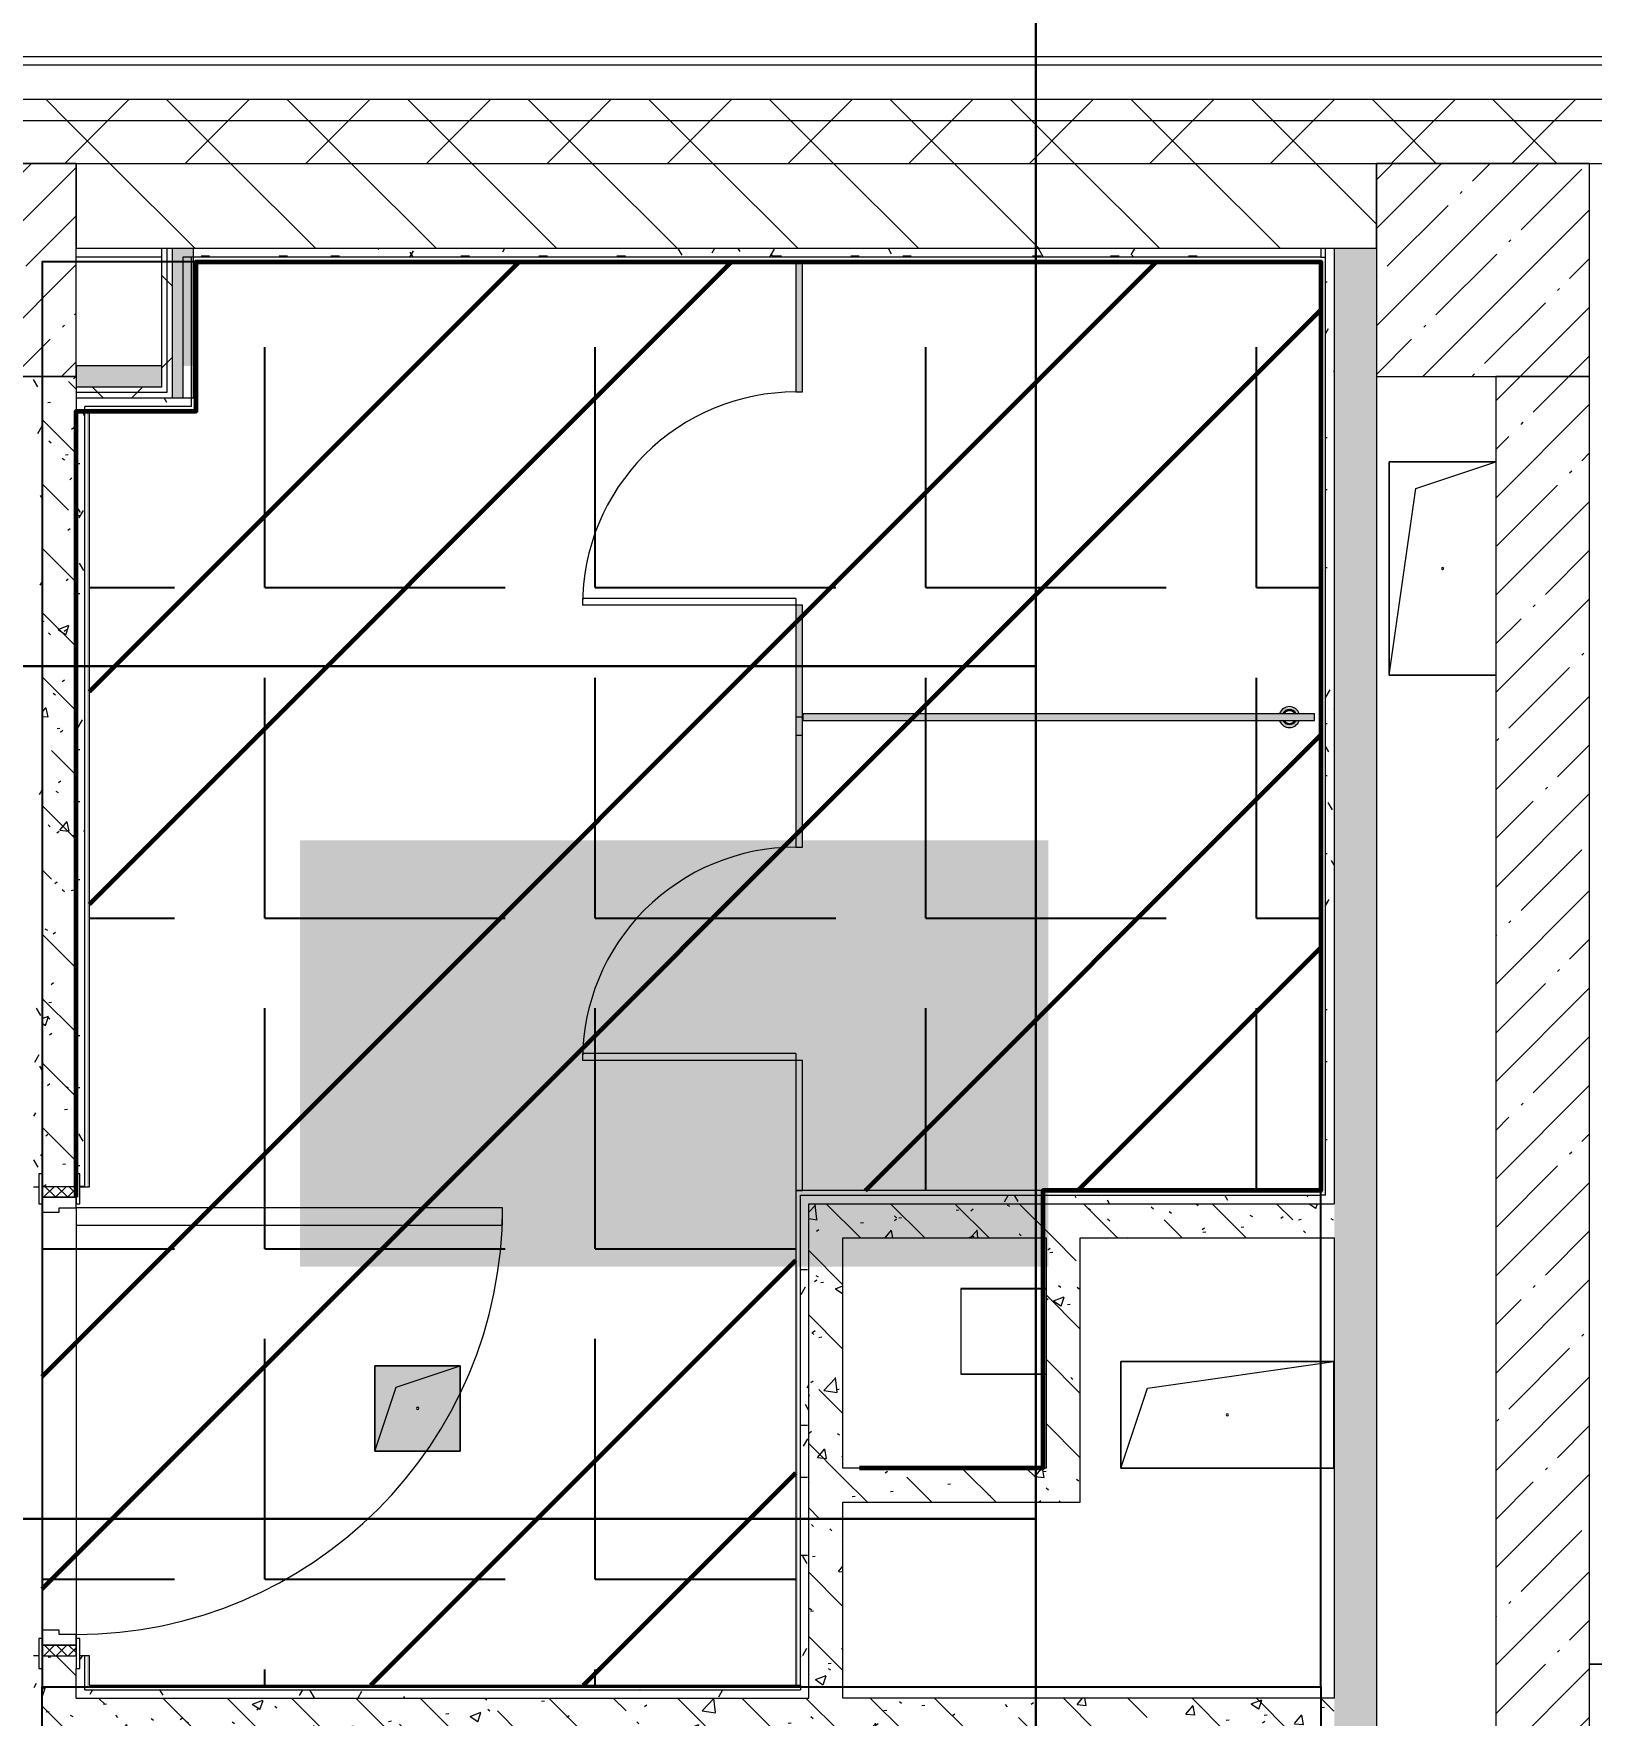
# Model space of a CAD drawing. Header units: millimetres. Extents: x -164500 to 426394, y -51911 to 102118.
# Drawn here: x 229822 to 233476, y 23459 to 27403 of the extents above; entities that cross this region are included whole.
import ezdxf
from ezdxf import colors
from ezdxf.entities.mleader import LeaderData, LeaderLine
from ezdxf.math import Vec2, Vec3

# ---------------------------------------------------------------- set-up
doc = ezdxf.new("R2010")
doc.units = ezdxf.units.MM
doc.layers.add('1.2.1) плитка КР3', color=140, linetype='Continuous')
for name, color, linetype, lineweight in [('196 1-3 этаж гидро изол', 6, 'Continuous', 60), ('5.3) Линолем обрезка', 100, 'Continuous', 30), ('9.1) Рулон', 30, 'Continuous', 30), ('A-DOOR-2', 7, 'Continuous', 5), ('A-DOOR-FRAM-2', 7, 'Continuous', 5), ('A-FLOR', 7, 'Continuous', 9), ('A-GENM', 7, 'Continuous', 9), ('A-GENM-1', 7, 'Continuous', 20), ('A-WALL', 7, 'Continuous', 5), ('I-WALL', 7, 'Continuous', 5), ('S-COLS', 7, 'Continuous', 9), ('S-COLS-1', 7, 'Continuous', 5)]:
    doc.layers.add(name, color=color, linetype=linetype, lineweight=lineweight)
doc.layers.add('A-AREA-PATT-2', color=7, linetype='Continuous', lineweight=5, true_color=0xcde0ef, transparency=1)
for name, color, linetype, lineweight, true_color in [('A-DOOR-1', 7, 'Continuous', 5, 0xc0c0c0), ('A-DOOR-FRAM-1', 7, 'Continuous', 5, 0xc0c0c0), ('A-WALL-1', 9, 'Continuous', 5, 0x808080), ('A-WALL-FNSH-1', 9, 'Continuous', 5, 0x808080)]:
    doc.layers.add(name, color=color, linetype=linetype, lineweight=lineweight, true_color=true_color)
doc.styles.add('СПДС', font='ГОСТ тип А.ttf', dxfattribs={"width": 0.9})
pattern_1 = [(45, (148772.12, -0.94), (-114.04925, 114.04925), []), (45, (148886.17, -0.94), (-114.04925, 114.04925), [201.612, -40.322, 6.706, -33.617])]
pattern_2 = [(135, (148772.12, -0.94), (-150.8683, -150.8683), [213.36, -35.56, 7.112, -35.56]), (135, (148772.12, 149.83), (-150.8683, -150.8683), []), (50, (148772.12, -0.94), (255.05767, -22.3145), [26.67, -293.37]), (355, (148772.12, -0.94), (-49.3404, 267.47914), [21.336, -234.696]), (100.451, (148793.38, -2.8), (205.7195, 245.16356), [22.666, -249.326]), (46.184, (148772.12, 70.18), (379.511, -58.86), [40.005, -440.055]), (96.636, (148803.75, 65.27), (332.3634, 346.3991), [33.999, -373.989]), (351.184, (148772.12, 70.18), (332.3669, 346.3953), [32.004, -352.044]), (21, (148807.68, 52.4), (212.26017, -143.1711), [26.67, -293.37]), (326, (148807.68, 52.4), (86.5224, 257.8632), [21.336, -234.696]), (71.451, (148825.37, 40.47), (298.78395, 114.6901), [22.666, -249.326]), (37.5, (148772.12, -0.94), (4.32385, 118.37751), [6.706, -225.146, 6.706, -231.546, -235.585]), (37.5, (148772.12, -0.94), (4.32385, 118.37751), [-470.103, 6.706, -228.879]), (7.5, (148772.12, -0.94), (93.54758, 140.2533), [6.706, -129.134, 6.706, -219.812, -89.789]), (7.5, (148772.12, -0.94), (93.54758, 140.2533), [-362.356, 6.706, -83.083]), (327.5, (148692.82, -0.94), (189.82734, -8.02019), [6.706, -82.194, 6.706, -270.662, -368.046]), (327.5, (148692.82, -0.94), (189.82734, -8.02019), [-366.268, 6.706, -361.34]), (317.5, (148657.26, -0.94), (207.38114, 35.59764), [6.706, -108.864, 6.706, -177.495, -261.366]), (317.5, (148657.26, -0.94), (207.38114, 35.59764), [-299.771, 6.706, -254.66])]
pattern_3 = [(45, (148772.12, -0.94), (-141.42136, 141.42136), []), (135, (148772.12, -0.94), (-141.42136, -141.42136), [])]
pattern_4 = [(0, (148772.123, -0.94), (243.84, 60.96), [20.117, -162.763, 20.117, -162.763, -975.36]), (0, (148772.123, -0.94), (243.84, 60.96), [-365.76, 20.117, -345.643, 20.117, -162.763, -426.72]), (0, (148772.123, -0.94), (243.84, 60.96), [-914.4, 20.117, -101.803, 20.117, -284.683]), (120, (148863.563, 29.54), (-174.71291, 180.691634), [20.117, -162.763, 20.117, -162.763, -975.36]), (120, (148863.563, 29.54), (-174.71291, 180.691634), [-365.76, 20.117, -345.643, 20.117, -162.763, -426.72]), (120, (148863.563, 29.54), (-174.71291, 180.691634), [-914.4, 20.117, -101.803, 20.117, -284.683]), (240, (148894.043, 151.46), (-69.12709, -241.651634), [20.117, -162.763, 20.117, -162.763, -975.36]), (240, (148894.043, 151.46), (-69.12709, -241.651634), [-365.76, 20.117, -345.643, 20.117, -162.763, -426.72]), (240, (148894.043, 151.46), (-69.12709, -241.651634), [-914.4, 20.117, -101.803, 20.117, -284.683])]
pattern_5 = [(45, (148772.12, -0.94), (-212.132, 212.132), []), (135, (148772.12, -0.94), (-212.132, -212.132), [])]

# ---------------------------------------------------------------- blocks, each defined once
blk = doc.blocks.new('GM_Отверстие прямоугольное _в плите_ - Отверстие-V379-Объем проектирования 2 этажа')
at = {"layer": 'A-GENM'}
for p, q in [((-100, -100), (-100, 100)), ((-100, 100), (100, 100)), ((100, 100), (-100, 100)), ((-100, 100), (-100, -100)), ((-50, 50), (100, 100)), ((100, 100), (100, -100)), ((100, -100), (100, 100)), ((-100, -100), (-50, 50)), ((100, -100), (-100, -100)), ((-100, -100), (100, -100))]:
    blk.add_line(p, q, dxfattribs=at)
for start, end in [(360, 180), (180, 360)]:
    blk.add_arc((0, 0), 2.5, start, end, dxfattribs=at)
blk = doc.blocks.new('GM_Отверстие прямоугольное _в плите_ - Отверстие-21613015-Объем проектирования 2 этажа')
at = {"layer": 'A-GENM'}
for p, q in [((-125, -250), (-125, 250)), ((-125, 250), (125, 250)), ((125, 250), (-125, 250)), ((-125, 250), (-125, -250)), ((-62.5, 187.5), (125, 250)), ((-125, -250), (-62.5, 187.5)), ((125, -250), (-125, -250)), ((-125, -250), (125, -250))]:
    blk.add_line(p, q, dxfattribs=at)
for start, end in [(360, 180), (180, 360)]:
    blk.add_arc((0, 0), 2.5, start, end, dxfattribs=at)
blk = doc.blocks.new('GM_Отверстие прямоугольное _в плите_ - Отверстие-V439-Объем проектирования 2 этажа')
at = {"layer": 'A-GENM'}
for p, q in [((-250, -125), (-250, 125)), ((-250, 125), (250, 125)), ((250, 125), (-250, 125)), ((-250, 125), (-250, -125)), ((-187.5, 62.5), (250, 125)), ((250, 125), (250, -125)), ((250, -125), (250, 125)), ((-250, -125), (-187.5, 62.5)), ((250, -125), (-250, -125)), ((-250, -125), (250, -125))]:
    blk.add_line(p, q, dxfattribs=at)
for start, end in [(360, 180), (180, 360)]:
    blk.add_arc((0, 0), 2.5, start, end, dxfattribs=at)
blk = doc.blocks.new('131_Сантехническая перегородка_Дверь - СД-1-V495-Объем проектирования 2 этажа')
at = {"layer": 'A-GENM'}
for points in [[(0, -3), (0, -8), (305.2, -8), (305.2, 8), (0, 8)], [(805.2, 8), (805.2, -8), (1067.6, -8), (1067.6, 8)]]:
    blk.add_hatch(color=256, dxfattribs=at).paths.add_polyline_path(points)
at = {"layer": 'A-DOOR-1'}
for p, q in [((321.2, 508), (305.2, 508)), ((305.2, 8), (305.2, 508)), ((321.2, 8), (321.2, 508)), ((321.2, 8), (305.2, 8))]:
    blk.add_line(p, q, dxfattribs=at)
blk.add_arc((305.2, 8), 500, 360, 90, dxfattribs=at)
at = {"layer": 'A-GENM-1'}
for p, q in [((305.2, 8), (0, 8)), ((0, 8), (0, -8)), ((305.2, -8), (305.2, 8)), ((1110.4, 8), (805.2, 8)), ((805.2, 8), (805.2, -8)), ((1110.4, -8), (1110.4, 8)), ((0, -8), (305.2, -8)), ((805.2, -8), (1110.4, -8))]:
    blk.add_line(p, q, dxfattribs=at)
blk = doc.blocks.new('131_Сантехническая перегородка 8 - СП-1-30911291-Объем проектирования 2 этажа')
at = {"layer": 'A-GENM'}
blk.add_hatch(color=256, dxfattribs=at).paths.add_polyline_path([(105, 8), (0, 8), (0, -8), (1200, -8), (1200, 8), (143.4, 8)])
at = {"layer": 'A-GENM', "flags": 128}
for points in [[(71.5, 8), (71.1, 8.5), (70.8, 9), (70.4, 9.5), (70, 9.9), (69.6, 10.4), (69.2, 10.8), (68.8, 11.2), (68.3, 11.6), (67.8, 12), (67.3, 12.3), (66.8, 12.7), (66.3, 13), (65.8, 13.3), (65.3, 13.6), (64.7, 13.8), (64.2, 14), (63.6, 14.3), (63, 14.4), (62.4, 14.6), (61.9, 14.7), (61.3, 14.9), (60.7, 14.9), (60.1, 15), (59.5, 15.1), (58.9, 15.1), (58.3, 15.1), (57.7, 15), (57.1, 15), (56.5, 14.9), (55.9, 14.8), (55.3, 14.7), (54.7, 14.5), (54.1, 14.4), (53.5, 14.2), (53, 13.9), (52.4, 13.7), (51.9, 13.4), (51.4, 13.2), (50.8, 12.9), (50.3, 12.5), (49.8, 12.2), (49.3, 11.8), (48.9, 11.4), (48.4, 11), (48, 10.6), (47.6, 10.2), (47.2, 9.7), (46.8, 9.3), (46.4, 8.8), (46.1, 8.3), (45.9, 8)], [(45.9, -8), (46.3, -8.5), (46.6, -9), (47, -9.5), (47.4, -9.9), (47.8, -10.4), (48.2, -10.8), (48.6, -11.2), (49.1, -11.6), (49.6, -12), (50, -12.3), (50.5, -12.7), (51.1, -13), (51.6, -13.3), (52.1, -13.6), (52.7, -13.8), (53.2, -14), (53.8, -14.3), (54.4, -14.4), (54.9, -14.6), (55.5, -14.7), (56.1, -14.9), (56.7, -14.9), (57.3, -15), (57.9, -15.1), (58.5, -15.1), (59.1, -15.1), (59.7, -15), (60.3, -15), (60.9, -14.9), (61.5, -14.8), (62.1, -14.7), (62.7, -14.5), (63.3, -14.4), (63.8, -14.2), (64.4, -13.9), (65, -13.7), (65.5, -13.4), (66, -13.2), (66.6, -12.9), (67.1, -12.5), (67.6, -12.2), (68, -11.8), (68.5, -11.4), (69, -11), (69.4, -10.6), (69.8, -10.2), (70.2, -9.7), (70.6, -9.3), (70.9, -8.8), (71.3, -8.3), (71.5, -8)]]:
    blk.add_lwpolyline(points, dxfattribs=at)
at = {"layer": 'A-GENM'}
for radius, start, end in [(24.6, 19.9113, 160.0887), (17.6, 28.9731, 151.0269), (15.1, 33.7811, 146.2189), (24.6, 199.9113, 340.0887), (17.6, 208.9731, 331.0269), (15.1, 213.7811, 326.2189)]:
    blk.add_arc((58.7, 0), radius, start, end, dxfattribs=at)
at = {"layer": 'A-GENM-1'}
for p, q in [((1200, 8), (0, 8)), ((0, 8), (0, -8)), ((1200, -8), (1200, 8)), ((0, -8), (1200, -8))]:
    blk.add_line(p, q, dxfattribs=at)
blk = doc.blocks.new('131_Сантехническая перегородка_Дверь - СД-1-V494-Объем проектирования 2 этажа')
at = {"layer": 'A-GENM'}
for points in [[(305.2, -8), (305.2, 8), (0, 8), (0, -8)], [(1110.4, -8), (1110.4, 8), (805.2, 8), (805.2, -8), (1102.4, -8)]]:
    blk.add_hatch(color=256, dxfattribs=at).paths.add_polyline_path(points)
at = {"layer": 'A-DOOR-1'}
for p, q in [((321.2, 508), (305.2, 508)), ((305.2, 8), (305.2, 508)), ((321.2, 8), (321.2, 508)), ((321.2, 8), (305.2, 8))]:
    blk.add_line(p, q, dxfattribs=at)
blk.add_arc((305.2, 8), 500, 360, 90, dxfattribs=at)
at = {"layer": 'A-GENM-1'}
for p, q in [((305.2, 8), (0, 8)), ((0, 8), (0, -8)), ((305.2, -8), (305.2, 8)), ((1110.4, 8), (805.2, 8)), ((805.2, 8), (805.2, -8)), ((1110.4, -8), (1110.4, 8)), ((0, -8), (305.2, -8)), ((805.2, -8), (1110.4, -8))]:
    blk.add_line(p, q, dxfattribs=at)
blk = doc.blocks.new('*U1717')
at = {"layer": '5.3) Линолем обрезка'}
blk.add_lwpolyline([(-10250, 0), (10250, 0)], dxfattribs=at)
blk = doc.blocks.new('*U1718')
at = {"layer": '5.3) Линолем обрезка', "color": 0, "linetype": 'ByBlock', "lineweight": -2, "transparency": 16777216}
for p in [(0, 14000), (0, 12000)]:
    blk.add_blockref('*U1717', p, dxfattribs=at)

msp = doc.modelspace()

# ---------------------------------------------------------------- hatches: boundary and pattern name
at = {"layer": '1.2.1) плитка КР3'}
h = msp.add_hatch(dxfattribs=at)
h.set_pattern_fill('ANGLE', color=256, scale=111)
h.set_pattern_definition([(0, (205553.1, 26879), (0, 775.335), [563.88, -211.455]), (90, (205553.1, 26879), (-775.335, 5e-14), [563.88, -211.455])])
h.paths.add_polyline_path([(232841.836, 26868.058), (230203.123, 26868.058), (230203.123, 26518.058), (229953.123, 26518.058), (229953.123, 24699.058), (229930.123, 24699.058), (229930.123, 24649.058), (229882.123, 24649.058), (229882.123, 24639.058), (229842.123, 24639.058), (229842.123, 23659.058), (229882.123, 23659.058), (229882.123, 23649.058), (229922.123, 23649.058), (229922.123, 23639.058), (229930.123, 23639.058), (229930.123, 23599.058), (229942.123, 23599.058), (229953.123, 23599.058), (229953.123, 23530.058), (231609.65, 23530.058), (231609.65, 24690.058), (232841.836, 24690.058)])
at = {"layer": '196 1-3 этаж гидро изол'}
h = msp.add_hatch(dxfattribs=at)
h.set_pattern_fill('ANSI32', color=256, scale=111)
h.set_pattern_definition([(45, (205553.1, 26879), (-747.606, 747.606), []), (45, (206051.5, 26879), (-747.606, 747.606), [])])
h.paths.add_polyline_path([(232841.836, 26868.058), (230203.123, 26868.058), (230203.123, 26518.058), (229953.123, 26518.058), (229953.123, 24699.058), (229930.123, 24699.058), (229930.123, 24649.058), (229882.123, 24649.058), (229882.123, 24639.058), (229842.123, 24639.058), (229842.123, 23659.058), (229882.123, 23659.058), (229882.123, 23649.058), (229922.123, 23649.058), (229922.123, 23639.058), (229930.123, 23639.058), (229930.123, 23599.058), (229942.123, 23599.058), (229953.123, 23599.058), (229953.123, 23530.058), (231609.65, 23530.058), (231609.65, 24690.058), (232841.836, 24690.058)])
at = {"layer": 'A-AREA-PATT-2'}
h = msp.add_hatch(color=256, dxfattribs=at)
h.paths.add_polyline_path([(231615.15, 23524.558), (231615.15, 24684.558), (232847.336, 24684.558), (232847.336, 26873.558), (230197.623, 26873.558), (230196.325, 26523.558), (229947.623, 26523.558), (229947.623, 24699.058), (229953.123, 24699.058), (229953.123, 26518.058), (230203.123, 26518.058), (230203.123, 26868.058), (232841.836, 26868.058), (232841.836, 24690.058), (231609.65, 24690.058), (231609.65, 23530.058), (229953.123, 23530.058), (229953.123, 23599.058), (229947.623, 23597.857), (229947.623, 23524.558), (231503.876, 23524.558)])
h.paths.add_polyline_path([(230622.836, 24079.058), (230822.836, 24079.058), (230822.836, 24279.058), (230622.836, 24279.058), (230622.836, 24181.295)])
h.paths.add_polyline_path([(232767.037, 25777.023), (232778.397, 25779.241), (232787.648, 25785.963), (232787.648, 25792.427), (232779.498, 25792.427), (232776.523, 25788.994), (232767.74, 25785.356), (232745.732, 25792.427), (232747.832, 25785.963), (232760.136, 25777.023)])
h.paths.add_polyline_path([(232753.482, 25808.427), (232755.983, 25808.427), (232758.957, 25811.86), (232767.74, 25815.498), (232789.749, 25808.427), (232787.648, 25814.891), (232775.344, 25823.83), (232757.083, 25821.613), (232747.832, 25814.891), (232747.832, 25808.427), (232752.931, 25808.427)])
at = {"layer": 'A-DOOR-2'}
h = msp.add_hatch(dxfattribs=at)
h.set_pattern_fill('FP_199', color=256, angle=-90, style=0, pattern_type=2)
h.set_pattern_definition([(45, (229986.808, 22410.147), (-14.14214, 14.14214), []), (135, (229986.808, 22410.147), (-14.14214, -14.14214), [])])
h.paths.add_polyline_path([(229863.3, 23599.058), (229922.123, 23599.058), (229920.305, 23624.058), (229842.123, 23624.058), (229842.123, 23599.058)])
at = {"layer": 'A-DOOR-FRAM-2'}
h = msp.add_hatch(dxfattribs=at)
h.set_pattern_fill('FP_200', color=256, angle=-90, style=0, pattern_type=2)
h.set_pattern_definition([(315, (229986.808, 24532.942), (14.1421, 14.1421), []), (45, (229986.808, 24532.942), (-14.1421, 14.1421), [])])
h.paths.add_polyline_path([(229842.389, 24674.058), (229922.123, 24674.058), (229922.123, 24699.058), (229842.123, 24699.058), (229842.123, 24674.058)])
at = {"layer": 'A-WALL'}
h = msp.add_hatch(dxfattribs=at)
h.set_pattern_fill('FP_24', color=256, style=0, pattern_type=2)
h.set_pattern_definition(pattern_3)
h.paths.add_polyline_path([(233082.759, 27199.058), (241932.123, 27199.058), (241932.123, 27249.058), (229122.123, 27249.058), (229122.123, 27199.058), (232972.123, 27199.058)])
h.paths.add_polyline_path([(226462.123, 27199.058), (226622.123, 27199.058), (226622.123, 27249.058), (225112.123, 27249.058), (225112.123, 27199.058), (226442.123, 27199.058)])
h.paths.add_polyline_path([(222281.123, 27199.058), (223012.123, 27199.058), (223012.123, 27249.058), (217632.123, 27249.058), (217632.123, 27199.058), (221880.377, 27199.058)])
h.paths.add_polyline_path([(214032.123, 27199.058), (214032.123, 27249.058), (212952.123, 27249.058), (212952.123, 27199.058), (213930.298, 27199.058)])
h.paths.add_polyline_path([(214932.123, 27199.058), (216732.123, 27199.058), (216732.123, 27249.058), (214932.123, 27249.058)])
h.paths.add_polyline_path([(209812.123, 27199.058), (209812.123, 27249.058), (208632.123, 27249.058), (208632.123, 27199.058), (209593.892, 27199.058)])
h.paths.add_polyline_path([(203553.123, 27199.058), (203781.997, 27199.058), (203781.997, 27249.058), (202632.313, 27249.058), (202632.313, 27199.058), (203552.123, 27199.058)])
h.paths.add_polyline_path([(204681.997, 27199.058), (205932.123, 27199.058), (205932.123, 27249.058), (204681.997, 27249.058)])
h.paths.add_polyline_path([(199475.611, 27199.058), (199532.313, 27199.058), (199532.313, 27249.058), (198432.41, 27249.058), (198432.41, 27199.058), (199136.933, 27199.058)])
h.paths.add_polyline_path([(197532.123, 27199.058), (197532.41, 27199.058), (197532.123, 27249.058), (196279.123, 27249.058), (196279.123, 27199.058), (197307.408, 27199.058)])
h.paths.add_polyline_path([(192971.002, 27199.058), (193179.123, 27199.058), (193179.123, 27249.058), (190782.123, 27249.058), (190782.123, 27199.058), (191553.123, 27199.058)])
h = msp.add_hatch(dxfattribs=at)
h.set_pattern_fill('FP_24', color=256, style=0, pattern_type=2)
h.set_pattern_definition(pattern_3)
h.paths.add_polyline_path([(241394.205, 27099.058), (241832.123, 27099.058), (241832.123, 27199.058), (229122.123, 27199.058), (229122.123, 27099.059), (240671.47, 27099.058)])
h.paths.add_polyline_path([(226022.124, 27099.058), (226622.123, 27099.059), (226622.123, 27199.058), (225112.123, 27199.058), (225112.123, 27099.059), (225522.123, 27099.059)])
h.paths.add_polyline_path([(208932.123, 27099.059), (209812.123, 27099.059), (209812.123, 27199.058), (208632.123, 27199.058), (208632.123, 27099.059), (208912.123, 27099.059)])
h.paths.add_polyline_path([(205632.605, 27099.059), (205932.123, 27099.059), (205932.123, 27199.058), (204681.997, 27199.058), (204681.997, 27099.059), (205257.486, 27099.059)])
h.paths.add_polyline_path([(212952.123, 27099.059), (214032.123, 27099.059), (214032.123, 27199.058), (212952.123, 27199.058), (212952.123, 27169.058)])
h.paths.add_polyline_path([(214932.123, 27099.059), (216732.123, 27099.059), (216732.123, 27199.058), (214932.123, 27199.058), (214932.123, 27099.88)])
h.paths.add_polyline_path([(203781.997, 27099.059), (203781.997, 27199.058), (202632.313, 27199.058), (202632.313, 27099.059), (203553.123, 27099.059)])
h.paths.add_polyline_path([(190932.123, 27099.059), (193179.123, 27099.059), (193179.123, 27199.058), (190832.123, 27199.058), (190832.123, 27099.059)])
h.paths.add_polyline_path([(196279.123, 27099.059), (197532.41, 27099.059), (197532.123, 27199.058), (196279.123, 27199.058), (196279.123, 27139.058)])
h.paths.add_polyline_path([(222812.123, 27099.059), (223012.123, 27099.059), (223012.123, 27199.058), (217632.123, 27199.058), (217632.123, 27099.059), (222603.111, 27099.059)])
h.paths.add_polyline_path([(198432.41, 27099.059), (199532.313, 27099.059), (199532.313, 27199.058), (198432.41, 27199.058)])
at = {"layer": 'I-WALL'}
h = msp.add_hatch(dxfattribs=at)
h.set_pattern_fill('FP_23', color=256, style=0, pattern_type=2)
h.set_pattern_definition([(135, (148772.12, -0.94), (-141.42136, -141.42136), [])])
h.paths.add_polyline_path([(221669.397, 26899.058), (222312.123, 26899.058), (222312.123, 27099.058), (219582.123, 27099.058), (219582.123, 26899.058), (221519.009, 26899.058)])
h.paths.add_polyline_path([(208632.123, 26899.058), (208932.123, 26899.058), (208932.123, 27099.058), (208632.123, 27099.058), (208632.123, 26899.978)])
h.paths.add_polyline_path([(205257.486, 26899.058), (205932.123, 26899.058), (205932.123, 27099.058), (204681.997, 27099.058), (204681.997, 26899.058)])
h.paths.add_polyline_path([(232841.836, 26899.058), (232972.123, 26899.058), (232972.123, 27099.058), (229922.123, 27099.058), (229922.123, 26899.058), (232797.512, 26899.058)])
h.paths.add_polyline_path([(209553.123, 26899.058), (209832.123, 26899.058), (209832.123, 27099.058), (209532.123, 27099.058), (209532.123, 26899.058), (209552.123, 26899.058)])
h.paths.add_polyline_path([(212932.123, 26899.058), (214032.123, 26899.058), (214032.123, 27099.058), (212932.123, 27099.058), (212932.123, 27017.775)])
h.paths.add_polyline_path([(215532.123, 26899.058), (216732.123, 26899.058), (216732.123, 27099.058), (215532.123, 27099.058)])
h.paths.add_polyline_path([(217632.123, 26899.058), (219082.123, 26899.058), (219082.123, 27099.058), (217632.123, 27099.058), (217632.123, 27031.054)])
h.paths.add_polyline_path([(229401.123, 26899.058), (229422.123, 26899.058), (229422.123, 27099.058), (229122.123, 27099.058), (229122.123, 26899.058)])
h.paths.add_polyline_path([(203552.123, 26899.058), (203781.997, 26899.058), (203781.997, 27099.058), (203532.123, 27099.058), (203532.123, 26899.058)])
h.paths.add_polyline_path([(226442.123, 26899.058), (226622.123, 26899.058), (226622.123, 27099.058), (226022.123, 27099.058), (226022.123, 26899.058), (226362.123, 26899.058)])
h.paths.add_polyline_path([(199475.611, 26899.058), (199532.313, 26899.058), (199532.313, 27099.058), (199136.933, 27099.058), (199136.933, 26899.058)])
h.paths.add_polyline_path([(225522.123, 26899.058), (225522.123, 27099.058), (225112.123, 27099.058), (225112.123, 26899.058), (225494.048, 26899.058)])
h.paths.add_polyline_path([(202632.313, 26899.058), (202932.123, 26899.058), (202932.123, 27099.058), (202632.313, 27099.058), (202632.313, 27014.929)])
h.paths.add_polyline_path([(223012.123, 26899.058), (223012.123, 27099.058), (222812.123, 27099.058), (222812.123, 26899.058), (222832.123, 26899.058)])
h = msp.add_hatch(dxfattribs=at)
h.set_pattern_fill('FP_192', color=256, style=0, pattern_type=2)
h.set_pattern_definition(pattern_5)
h.paths.add_polyline_path([(230134.623, 26574.058), (230134.623, 26899.058), (230122.123, 26899.058), (230122.123, 26574.058)])
h = msp.add_hatch(dxfattribs=at)
h.set_pattern_fill('FP_192', color=256, style=0, pattern_type=2)
h.set_pattern_definition(pattern_5)
h.paths.add_polyline_path([(230134.623, 26561.558), (230147.123, 26561.558), (230147.123, 26899.058), (230134.623, 26899.058), (230134.623, 26574.058)])
for points in [[(230172.123, 26549.058), (230172.123, 26624.058), (230197.123, 26624.058), (230196.304, 26874.878), (230192.123, 26879.058), (230197.123, 26879.058), (230197.123, 26899.058), (230147.123, 26899.058), (230147.123, 26549.058), (230159.623, 26549.058)], [(229922.123, 26574.058), (230122.123, 26574.058), (230122.123, 26624.058), (229922.123, 26624.058), (229922.123, 26599.058)]]:
    msp.add_hatch(color=256, dxfattribs=at).paths.add_polyline_path(points)
h = msp.add_hatch(dxfattribs=at)
h.set_pattern_fill('FP_191', color=256, style=0, pattern_type=2)
h.set_pattern_definition(pattern_4)
h.paths.add_polyline_path([(232841.836, 26879.058), (232852.836, 26879.058), (232852.836, 26899.058), (230197.123, 26899.058), (230197.123, 26879.058), (232721.392, 26879.058)])
h = msp.add_hatch(dxfattribs=at)
h.set_pattern_fill('FP_191', color=256, style=0, pattern_type=2)
h.set_pattern_definition(pattern_4)
h.paths.add_polyline_path([(232852.836, 24659.058), (232872.836, 24659.058), (232872.836, 26899.058), (232852.836, 26899.058), (232852.836, 24679.058)])
h = msp.add_hatch(dxfattribs=at)
h.set_pattern_fill('FP_41', color=256, style=0, pattern_type=2)
h.set_pattern_definition(pattern_2)
h.paths.add_polyline_path([(232972.123, 18799.059), (232972.123, 26899.058), (232872.836, 26899.058), (232872.836, 18799.059)])
h = msp.add_hatch(dxfattribs=at)
h.set_pattern_fill('FP_191', color=256, style=0, pattern_type=2)
h.set_pattern_definition(pattern_4)
h.paths.add_polyline_path([(229842.123, 23199.058), (229840.54, 23569.058), (229834.123, 23569.058), (229834.123, 23599.058), (229822.123, 23599.058), (229823.076, 23219.058), (229830.455, 23211.311)])
h.paths.add_polyline_path([(229842.123, 23199.058), (229822.123, 23219.058), (229822.123, 23199.058), (229830.455, 23199.058)])
h.paths.add_polyline_path([(229822.123, 24699.058), (229834.123, 24699.058), (229834.123, 24729.058), (229842.123, 24729.058), (229842.123, 26599.058), (229822.123, 26599.058), (229822.123, 24769.648)])
h = msp.add_hatch(dxfattribs=at)
h.set_pattern_fill('FP_41', color=256, style=0, pattern_type=2)
h.set_pattern_definition(pattern_2)
h.paths.add_polyline_path([(229842.123, 23199.058), (229922.123, 23199.058), (229922.123, 23599.058), (229842.123, 23599.058), (229842.123, 23388.058)])
h.paths.add_polyline_path([(229922.123, 24699.058), (229922.123, 26599.058), (229842.123, 26599.058), (229842.123, 24699.058)])
h = msp.add_hatch(dxfattribs=at)
h.set_pattern_fill('FP_1', color=256, style=0, pattern_type=2)
h.set_pattern_definition(pattern_1)
h.paths.add_polyline_path([(233263.543, 18569.059), (233472.123, 18569.059), (233472.123, 18599.059), (233252.123, 18599.059), (233252.123, 18569.059)])
h.paths.add_polyline_path([(233472.123, 19099.059), (233472.123, 22699.059), (233252.123, 22699.059), (233252.123, 19099.059), (233282.123, 19099.059)])
h.paths.add_polyline_path([(233376.226, 23199.059), (233472.123, 23199.059), (233472.123, 26599.058), (233252.123, 26599.058), (233252.99, 23199.059), (233282.123, 23199.059)])
h = msp.add_hatch(dxfattribs=at)
h.set_pattern_fill('FP_192', color=256, style=0, pattern_type=2)
h.set_pattern_definition(pattern_5)
h.paths.add_polyline_path([(229942.123, 26561.558), (230134.623, 26561.558), (230134.623, 26574.058), (229922.123, 26574.058), (229923.544, 26561.558)])
h = msp.add_hatch(dxfattribs=at)
h.set_pattern_fill('FP_192', color=256, style=0, pattern_type=2)
h.set_pattern_definition(pattern_5)
h.paths.add_polyline_path([(229942.123, 26549.058), (230147.123, 26549.058), (230147.123, 26561.558), (229922.123, 26561.558), (229922.998, 26549.058)])
h = msp.add_hatch(dxfattribs=at)
h.set_pattern_fill('FP_191', color=256, style=0, pattern_type=2)
h.set_pattern_definition(pattern_4)
h.paths.add_polyline_path([(230192.123, 26529.058), (230191.822, 26549.058), (229922.123, 26549.058), (229922.123, 26529.058), (230191.822, 26529.058)])
h = msp.add_hatch(dxfattribs=at)
h.set_pattern_fill('FP_191', color=256, style=0, pattern_type=2)
h.set_pattern_definition(pattern_4)
h.paths.add_polyline_path([(229922.123, 23499.058), (229942.123, 23499.058), (229942.123, 23599.058), (229930.123, 23598.682), (229929.623, 23569.058), (229922.123, 23569.058), (229922.123, 23519.058)])
h.paths.add_polyline_path([(229930.123, 24699.058), (229942.123, 24699.058), (229942.123, 26529.058), (229922.123, 26529.058), (229922.123, 24729.058), (229930.123, 24729.058)])
h = msp.add_hatch(dxfattribs=at)
h.set_pattern_fill('FP_191', color=256, style=0, pattern_type=2)
h.set_pattern_definition(pattern_4)
h.paths.add_polyline_path([(231624.635, 23519.058), (231640.65, 23519.058), (231640.65, 24679.058), (231620.65, 24679.058), (231620.65, 23519.058)])
h = msp.add_hatch(dxfattribs=at)
h.set_pattern_fill('FP_191', color=256, style=0, pattern_type=2)
h.set_pattern_definition(pattern_4)
h.paths.add_polyline_path([(232100.108, 24659.058), (232852.836, 24659.058), (232852.836, 24679.058), (231640.65, 24679.058), (231640.65, 24659.058), (231998.658, 24659.058)])
h = msp.add_hatch(dxfattribs=at)
h.set_pattern_fill('FP_41', color=256, style=0, pattern_type=2)
h.set_pattern_definition(pattern_2)
h.paths.add_polyline_path([(231997.222, 24579.058), (232872.836, 24579.058), (232872.836, 24659.058), (231640.65, 24659.058), (231640.65, 24579.058), (231720.65, 24579.058)])
h = msp.add_hatch(dxfattribs=at)
h.set_pattern_fill('FP_41', color=256, style=0, pattern_type=2)
h.set_pattern_definition(pattern_2)
h.paths.add_polyline_path([(231720.65, 23499.058), (231720.65, 24579.058), (231640.65, 24579.058), (231640.65, 23499.058)])
h = msp.add_hatch(dxfattribs=at)
h.set_pattern_fill('FP_41', color=256, style=0, pattern_type=2)
h.set_pattern_definition(pattern_2)
h.paths.add_polyline_path([(232197.222, 24039.058), (232277.222, 24039.058), (232277.222, 24579.058), (232197.222, 24579.058), (232197.222, 24150.639)])
h = msp.add_hatch(dxfattribs=at)
h.set_pattern_fill('FP_41', color=256, style=0, pattern_type=2)
h.set_pattern_definition(pattern_2)
h.paths.add_polyline_path([(232041.273, 23959.058), (232277.222, 23959.058), (232277.222, 24039.058), (231720.65, 24039.058), (231720.65, 23959.058), (231998.658, 23959.058)])
h = msp.add_hatch(dxfattribs=at)
h.set_pattern_fill('FP_191', color=256, style=0, pattern_type=2)
h.set_pattern_definition(pattern_4)
h.paths.add_polyline_path([(230568.135, 23499.058), (231640.65, 23499.058), (231640.65, 23519.058), (229942.123, 23519.058), (229942.123, 23499.058), (230553.189, 23499.058)])
h = msp.add_hatch(dxfattribs=at)
h.set_pattern_fill('FP_41', color=256, style=0, pattern_type=2)
h.set_pattern_definition(pattern_2)
h.paths.add_polyline_path([(232197.222, 23419.058), (232872.836, 23419.058), (232871.105, 23499.058), (229922.123, 23498.82), (229922.123, 23419.058), (231998.658, 23419.058)])
at = {"layer": 'S-COLS-1'}
h = msp.add_hatch(dxfattribs=at)
h.set_pattern_fill('FP_1', color=256, style=0, pattern_type=2)
h.set_pattern_definition(pattern_1)
h.paths.add_polyline_path([(229830.455, 26599.058), (229922.123, 26599.058), (229922.123, 27099.058), (229422.123, 27099.058), (229422.123, 26599.058)])
h = msp.add_hatch(dxfattribs=at)
h.set_pattern_fill('FP_1', color=256, style=0, pattern_type=2)
h.set_pattern_definition(pattern_1)
h.paths.add_polyline_path([(233230.67, 26599.058), (233472.123, 26599.058), (233472.123, 27099.058), (232972.123, 27099.058), (232972.836, 26599.058), (233192.792, 26599.058)])

# ---------------------------------------------------------------- linework, layer by layer
at = {"layer": '1.2.1) плитка КР3'}
for points in [[(229842.123, 23526.212), (232841.836, 23526.212), (232841.836, 26868.058), (229842.123, 26868.058)], [(229842.123, 23526.212), (232841.836, 23526.212), (232841.836, 18830.059), (229842.123, 18830.059)]]:
    msp.add_lwpolyline(points, close=True, dxfattribs=at)
at = {"layer": '196 1-3 этаж гидро изол'}
msp.add_lwpolyline([(229922.123, 24674.058), (229922.123, 26518.058), (230203.123, 26518.058), (230203.123, 26868.058), (232841.836, 26868.058), (232841.836, 24690.058), (232189.665, 24690.058), (232189.665, 24039.058), (231759.175, 24039.058)], dxfattribs=at)
at = {"layer": '5.3) Линолем обрезка'}
msp.add_lwpolyline([(232173.123, 27920.058), (232173.123, 11920.058)], dxfattribs=at)
at = {"layer": 'A-DOOR-1'}
for p, q in [((230922.123, 24649.058), (229922.123, 24649.058)), ((229922.123, 24649.058), (229922.123, 24609.058)), ((230922.123, 24609.058), (230922.123, 24649.058)), ((229922.123, 24609.058), (230922.123, 24609.058))]:
    msp.add_line(p, q, dxfattribs=at)
msp.add_arc((229922.123, 24649.058), 1000, 270, 0, dxfattribs=at)
at = {"layer": 'A-DOOR-FRAM-1'}
for p, q in [((229842.123, 24729.058), (229834.123, 24729.058)), ((229834.123, 24729.058), (229834.123, 24659.058)), ((229842.123, 24659.058), (229842.123, 24729.058)), ((229922.123, 24699.058), (229842.123, 24699.058)), ((229842.123, 24699.058), (229842.123, 24674.058)), ((229930.123, 24729.058), (229922.123, 24729.058)), ((229922.123, 24729.058), (229922.123, 24659.058)), ((229922.123, 24674.058), (229922.123, 24699.058)), ((229930.123, 24659.058), (229930.123, 24729.058)), ((229834.123, 24659.058), (229842.123, 24659.058)), ((229922.123, 24674.058), (229842.123, 24674.058)), ((229842.123, 24674.058), (229842.123, 24639.058)), ((229842.123, 24674.058), (229922.123, 24674.058)), ((229843.123, 24674.058), (229842.123, 24674.058)), ((229842.123, 24674.058), (229842.123, 24659.058)), ((229842.123, 24659.058), (229843.123, 24659.058)), ((229843.123, 24659.058), (229843.123, 24674.058)), ((229922.123, 24674.058), (229921.123, 24674.058)), ((229921.123, 24674.058), (229921.123, 24659.058)), ((229921.123, 24659.058), (229922.123, 24659.058)), ((229922.123, 24649.058), (229922.123, 24674.058)), ((229922.123, 24659.058), (229922.123, 24674.058)), ((229922.123, 24659.058), (229930.123, 24659.058)), ((229842.123, 24639.058), (229882.123, 24639.058)), ((229882.123, 24639.058), (229882.123, 24649.058)), ((229882.123, 24649.058), (229922.123, 24649.058)), ((229834.123, 23639.058), (229834.123, 23569.058)), ((229842.123, 23639.058), (229834.123, 23639.058)), ((229882.123, 23659.058), (229842.123, 23659.058)), ((229842.123, 23659.058), (229842.123, 23624.058)), ((229842.123, 23639.058), (229842.123, 23624.058)), ((229843.123, 23639.058), (229842.123, 23639.058)), ((229842.123, 23569.058), (229842.123, 23639.058)), ((229843.123, 23624.058), (229843.123, 23639.058)), ((229882.123, 23649.058), (229882.123, 23659.058)), ((229922.123, 23649.058), (229882.123, 23649.058)), ((229921.123, 23639.058), (229921.123, 23624.058)), ((229922.123, 23639.058), (229921.123, 23639.058)), ((229922.123, 23624.058), (229922.123, 23649.058)), ((229922.123, 23624.058), (229922.123, 23639.058)), ((229922.123, 23639.058), (229922.123, 23569.058)), ((229930.123, 23639.058), (229922.123, 23639.058)), ((229930.123, 23569.058), (229930.123, 23639.058)), ((229842.123, 23624.058), (229922.123, 23624.058)), ((229842.123, 23624.058), (229842.123, 23599.058)), ((229922.123, 23624.058), (229842.123, 23624.058)), ((229842.123, 23624.058), (229843.123, 23624.058)), ((229842.123, 23599.058), (229922.123, 23599.058)), ((229921.123, 23624.058), (229922.123, 23624.058)), ((229922.123, 23599.058), (229922.123, 23624.058)), ((229834.123, 23569.058), (229842.123, 23569.058)), ((229922.123, 23569.058), (229930.123, 23569.058))]:
    msp.add_line(p, q, dxfattribs=at)
at = {"layer": 'A-FLOR'}
for p, q in [((233252.123, 26600), (233252.123, 26400)), ((233252.123, 26599.058), (233252.123, 26399.058)), ((233252.123, 25900), (233252.123, 23580)), ((233252.123, 25899.058), (233252.123, 23579.058)), ((229842.123, 25207.802), (229842.123, 24730)), ((229842.123, 25206.86), (229842.123, 24729.058)), ((229930.123, 24700), (229942.123, 24700)), ((229930.123, 24699.058), (229942.123, 24699.058)), ((229842.123, 24640), (229842.123, 23660)), ((229842.123, 24639.058), (229842.123, 23659.058)), ((229922.123, 24610), (229922.123, 23640)), ((229922.123, 24609.058), (229922.123, 23639.058)), ((232197.222, 24459.947), (231997.222, 24459.947)), ((231997.222, 24459.947), (231997.222, 24259.947)), ((232197.222, 24459.005), (231997.222, 24459.005)), ((231997.222, 24459.005), (231997.222, 24259.005)), ((231997.222, 24259.947), (232197.222, 24259.947)), ((231997.222, 24259.005), (232197.222, 24259.005)), ((233472.123, 23580), (233522.123, 23580)), ((233472.123, 23579.058), (233522.123, 23579.058))]:
    msp.add_line(p, q, dxfattribs=at)
at = {"layer": 'A-WALL'}
for p, q in [((242062.123, 27329.058), (229122.123, 27329.058)), ((241982.123, 27249.058), (229122.123, 27249.058)), ((241932.123, 27199.058), (229122.123, 27199.058)), ((229122.123, 27099.058), (232972.123, 27099.058)), ((229922.123, 27099.058), (229922.123, 26899.058)), ((232972.123, 26899.058), (232972.123, 27099.058)), ((232972.836, 26899.058), (229922.123, 26899.058)), ((230134.623, 26899.058), (230134.623, 26561.558)), ((230147.123, 26899.058), (230147.123, 26549.058)), ((232852.836, 24679.058), (232852.836, 26899.058)), ((232872.836, 26899.058), (232872.836, 24659.058)), ((229842.123, 26599.058), (229842.123, 25206.86)), ((230122.123, 26574.058), (229922.123, 26574.058)), ((230134.623, 26561.558), (229922.123, 26561.558)), ((229922.123, 26549.058), (229922.123, 24729.058)), ((230192.123, 26529.058), (229942.123, 26529.058)), ((231640.65, 23499.058), (231640.65, 24659.058)), ((231640.65, 24659.058), (232872.836, 24659.058)), ((229942.123, 23519.058), (229942.123, 23599.058)), ((229842.123, 23569.058), (229842.123, 23199.058)), ((229922.123, 23499.058), (229922.123, 23569.058)), ((229942.123, 23519.058), (231620.65, 23519.058)), ((229922.123, 23499.058), (231640.65, 23499.058))]:
    msp.add_line(p, q, dxfattribs=at)
at = {"layer": 'A-WALL-1'}
for p, q in [((232972.123, 27099.058), (241832.123, 27099.058)), ((230122.123, 26899.058), (230122.123, 26574.058)), ((230192.123, 26879.058), (230172.123, 26879.058)), ((230172.123, 26879.058), (230172.123, 26549.058)), ((230192.123, 26529.058), (230192.123, 26879.058)), ((230197.123, 26549.058), (230197.123, 26899.058)), ((232841.836, 26879.058), (232852.836, 26879.058)), ((232972.836, 23199.059), (232972.836, 26899.058)), ((229922.123, 26599.058), (229422.123, 26599.058)), ((230122.123, 26624.058), (229922.123, 26624.058)), ((229922.123, 26624.058), (229922.123, 26549.058)), ((233472.123, 26599.058), (233252.123, 26599.058)), ((233472.123, 23199.059), (233472.123, 26599.058)), ((229922.123, 26549.058), (230197.123, 26549.058)), ((229942.123, 24699.058), (229942.123, 26529.058)), ((233252.123, 26399.058), (233252.123, 23199.059)), ((229822.123, 24699.058), (229834.123, 24699.058)), ((232852.836, 24679.058), (232841.836, 24679.058)), ((231720.65, 24579.058), (232197.222, 24579.058)), ((231720.65, 24039.058), (231720.65, 24579.058)), ((232197.222, 24579.058), (232197.222, 24039.058)), ((232277.222, 24579.058), (232872.836, 24579.058)), ((232277.222, 23959.058), (232277.222, 24579.058)), ((232872.836, 24579.058), (232872.836, 23499.058)), ((232197.222, 24039.058), (231720.65, 24039.058)), ((231720.65, 23499.058), (231720.65, 23959.058)), ((231720.65, 23959.058), (232277.222, 23959.058)), ((229834.123, 23599.058), (229822.123, 23599.058)), ((229942.123, 23599.058), (229930.123, 23599.058)), ((231620.65, 23530.058), (231620.65, 23519.058)), ((232872.836, 23499.058), (231720.65, 23499.058))]:
    msp.add_line(p, q, dxfattribs=at)
at = {"layer": 'A-WALL-FNSH-1'}
for p, q in [((242082.123, 27349.058), (229122.123, 27349.058)), ((232841.836, 26879.058), (230192.123, 26879.058)), ((230203.123, 26868.058), (232841.836, 26868.058)), ((230203.123, 26518.058), (230203.123, 26868.058)), ((232841.836, 26899.058), (232841.836, 26879.058)), ((232841.836, 26868.058), (232841.836, 24690.058)), ((229953.123, 24699.058), (229953.123, 26518.058)), ((229953.123, 26518.058), (230203.123, 26518.058)), ((229942.123, 24699.058), (229953.123, 24699.058)), ((231609.65, 24690.058), (231609.65, 23530.058)), ((232841.836, 24690.058), (231609.65, 24690.058)), ((231620.65, 23530.058), (231620.65, 24679.058)), ((231620.65, 24679.058), (232841.836, 24679.058)), ((229953.123, 23599.058), (229942.123, 23599.058)), ((229953.123, 23530.058), (229953.123, 23599.058)), ((229953.123, 23530.058), (231620.65, 23530.058))]:
    msp.add_line(p, q, dxfattribs=at)
at = {"layer": 'I-WALL'}
msp.add_line((230122.123, 26879.058), (229922.123, 26879.058), dxfattribs=at)
at = {"layer": 'S-COLS'}
for p, q in [((229922.123, 26899.058), (229922.123, 27099.058)), ((232972.123, 27099.058), (232972.123, 26899.058))]:
    msp.add_line(p, q, dxfattribs=at)
at = {"layer": 'S-COLS-1'}
for p, q in [((229922.123, 27099.058), (229422.123, 27099.058)), ((233472.123, 27099.058), (232972.123, 27099.058)), ((233472.123, 26599.058), (233472.123, 27099.058)), ((229922.123, 26599.058), (229922.123, 26899.058)), ((232972.123, 26899.058), (232972.123, 26599.058)), ((229422.123, 26599.058), (229922.123, 26599.058)), ((232972.123, 26599.058), (233472.123, 26599.058))]:
    msp.add_line(p, q, dxfattribs=at)

# ---------------------------------------------------------------- block references
at = {"layer": '5.3) Линолем обрезка'}
msp.add_blockref('*U1718', (221923.123, 11920.058), dxfattribs=at)
at = {"layer": 'A-GENM'}
for name, p, rotation in [('131_Сантехническая перегородка_Дверь - СД-1-V494-Объем проектирования 2 этажа', (231617.65, 25757.69), 89.99999999997607), ('131_Сантехническая перегородка_Дверь - СД-1-V495-Объем проектирования 2 этажа', (231617.65, 24690.058), 89.99999999997607), ('131_Сантехническая перегородка 8 - СП-1-30911291-Объем проектирования 2 этажа', (232826.433, 25800.427), 180)]:
    msp.add_blockref(name, p, dxfattribs=dict(at, rotation=rotation))
for name, p in [('GM_Отверстие прямоугольное _в плите_ - Отверстие-21613015-Объем проектирования 2 этажа', (233127.123, 26149.058)), ('GM_Отверстие прямоугольное _в плите_ - Отверстие-V379-Объем проектирования 2 этажа', (230722.836, 24179.058)), ('GM_Отверстие прямоугольное _в плите_ - Отверстие-V439-Объем проектирования 2 этажа', (232622.123, 24164.058))]:
    msp.add_blockref(name, p, dxfattribs=at)

# ---------------------------------------------------------------- texts
at = {"insert": (230697.058, 25261.178), "char_height": 500, "width": 1255.44262, "attachment_point": 1, "style": 'СПДС', "bg_fill": 1, "box_fill_scale": 1.5, "bg_fill_color": 7, "bg_fill_true_color": 16777215, "bg_fill_transparency": 0}
msp.add_mtext('2.14', dxfattribs=at)

# ---------------------------------------------------------------- leaders
at = {"layer": '9.1) Рулон', "color": 250, "lineweight": 30}
ml = msp.add_multileader_mtext('Standard', dxfattribs=at)
ml.set_content('Спортивный линолеум, ширина рулона 2 м, \\PДлина рулона 20,5 м = одна полоса 3,64 м + обрезок 16,86 м.\\PК закупке 2 рулона (41,0 м2)   ', color=250, style='СПДС')
ml.set_leader_properties()
ml.build(insert=Vec2(0, 0))
ml.multileader.update_dxf_attribs({"arrow_head_size": 400})
ctx = ml.context
ctx.base_point, ctx.char_height, ctx.arrow_head_size, ctx.plane_origin = Vec3(211241.697, 51873.87), 700, 400, Vec3(239868.956, 47889.03)
notes = []
notes.append((ctx, [(1, (1, 1, 0), (211233.697, 51873.87), (1, 0), 8, [(0, [(213206.305, 41198.166)], 0, [])])]))
ctx.mtext.insert, ctx.mtext.flow_direction = Vec3(211243.697, 52328.87), 5
for ctx, leaders in notes:
    for number, flags, end, landing, length, lines in leaders:
        leader = LeaderData()
        leader.index, (leader.has_last_leader_line, leader.has_dogleg_vector, leader.attachment_direction) = number, flags
        leader.last_leader_point, leader.dogleg_vector, leader.dogleg_length = Vec3(end), Vec3(landing), length
        for number, points, colour, breaks in lines:
            line = LeaderLine()
            line.index, line.vertices, line.color, line.breaks = number, Vec3.list(points), colors.encode_raw_color(colour), breaks
            leader.lines.append(line)
        ctx.leaders.append(leader)

doc.saveas('drawing.dxf')
